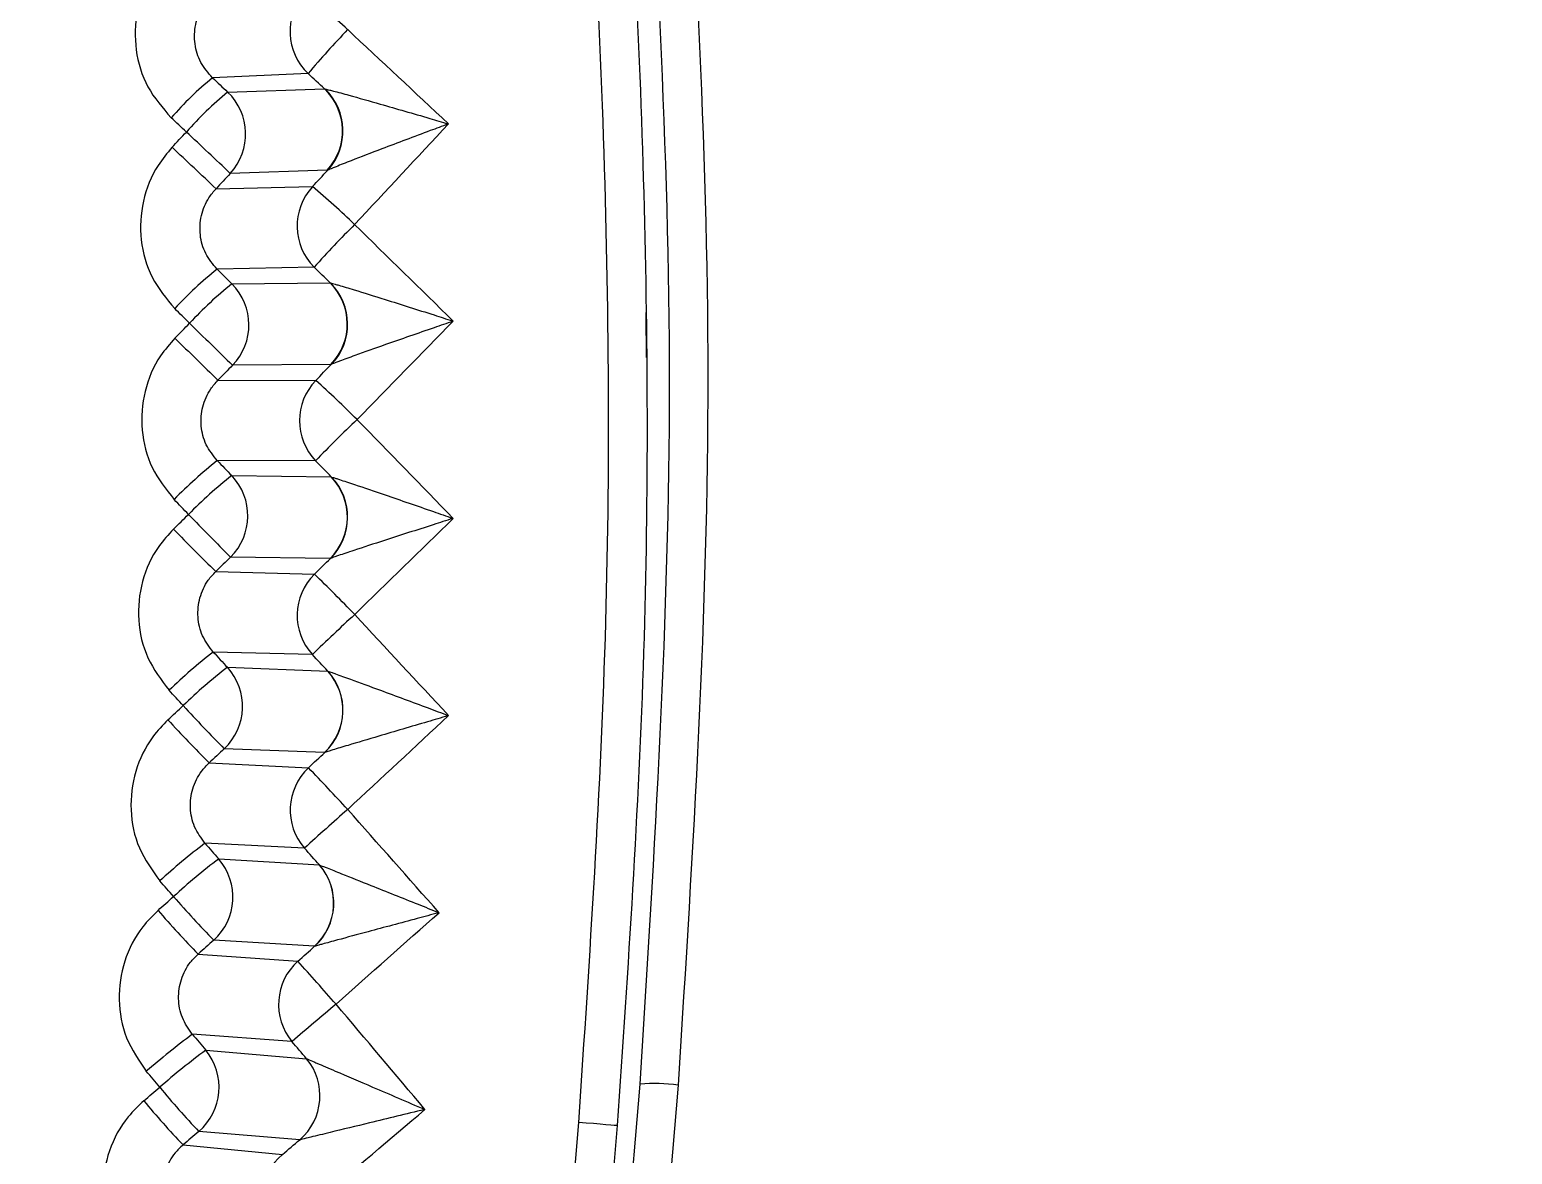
# Model space of a CAD drawing. Extents: x 14.8 to 109.8, y 1.6 to 86.6.
# Drawn here: x 76.355 to 77.124, y 35.076 to 35.66 of the extents above; entities that cross this region are included whole.
import ezdxf

# ---------------------------------------------------------------- set-up
doc = ezdxf.new("R2010")
doc.units = 0
doc.header["$MEASUREMENT"] = 0
doc.layers.add('OBJECT', color=7, linetype='CONTINUOUS')

msp = doc.modelspace()

# ---------------------------------------------------------------- linework, layer by layer
at = {"layer": 'OBJECT'}
for p, q in [((76.49923, 35.63715), (76.44967, 35.63496)), ((76.45751, 35.62755), (76.50775, 35.62919)), ((76.50775, 35.62919), (76.50802, 35.62912)), ((76.50913, 35.58695), (76.45889, 35.58531)), ((76.50947, 35.587), (76.50913, 35.58695)), ((76.45148, 35.57741), (76.5015, 35.57846)), ((76.50238, 35.5367), (76.45202, 35.53564)), ((76.45202, 35.53564), (76.45969, 35.52806)), ((76.45969, 35.52806), (76.51072, 35.52854)), ((76.51072, 35.52854), (76.51093, 35.52848)), ((76.51111, 35.48627), (76.46008, 35.4858)), ((76.51138, 35.4863), (76.51111, 35.48627)), ((76.45251, 35.47807), (76.50322, 35.47796)), ((76.50312, 35.43619), (76.45215, 35.4363)), ((76.45964, 35.42855), (76.51127, 35.42783)), ((76.51127, 35.42783), (76.51142, 35.42778)), ((76.51068, 35.38557), (76.45905, 35.38629)), ((76.51087, 35.38558), (76.51068, 35.38557)), ((76.45131, 35.37875), (76.50252, 35.37744)), ((76.50145, 35.33568), (76.45005, 35.337)), ((76.45736, 35.32907), (76.5094, 35.32714)), ((76.5094, 35.32714), (76.50949, 35.3271)), ((76.50782, 35.2849), (76.45579, 35.28684)), ((76.50795, 35.2849), (76.50782, 35.2849)), ((76.44788, 35.27948), (76.49941, 35.27696)), ((76.49737, 35.23524), (76.44573, 35.23777)), ((76.45286, 35.22968), (76.50511, 35.22651)), ((76.50511, 35.22651), (76.50516, 35.2265)), ((76.50256, 35.18433), (76.45031, 35.18749)), ((76.50262, 35.18432), (76.50256, 35.18433)), ((76.44224, 35.18032), (76.49389, 35.17659)), ((76.49088, 35.13493), (76.43919, 35.13866)), ((76.44614, 35.13041), (76.49841, 35.12602)), ((76.49488, 35.0839), (76.4426, 35.08829)), ((76.43438, 35.08131), (76.48597, 35.07638))]:
    msp.add_line(p, q, dxfattribs=at)
at = {"layer": 'OBJECT', "flags": 128}
for points in [[(76.44967, 35.63496), (76.45065, 35.63403), (76.45163, 35.63311), (76.45261, 35.63218), (76.45359, 35.63125), (76.45457, 35.63033), (76.45555, 35.6294), (76.45653, 35.62848), (76.45751, 35.62755)], [(76.43609, 35.60681), (76.43511, 35.60774), (76.43413, 35.60866), (76.43315, 35.60959), (76.43217, 35.61052), (76.43118, 35.61145), (76.4302, 35.61237), (76.42922, 35.6133), (76.42824, 35.61423)], [(76.42867, 35.59889), (76.4296, 35.59988), (76.43053, 35.60087), (76.43145, 35.60186), (76.43238, 35.60285), (76.43331, 35.60384), (76.43424, 35.60483), (76.43516, 35.60582), (76.43609, 35.60681)], [(76.45889, 35.58531), (76.45796, 35.58432), (76.45704, 35.58333), (76.45611, 35.58235), (76.45519, 35.58136), (76.45426, 35.58037), (76.45333, 35.57938), (76.45241, 35.5784), (76.45148, 35.57741)], [(76.43777, 35.5076), (76.43681, 35.50855), (76.43585, 35.5095), (76.43489, 35.51045), (76.43393, 35.5114), (76.43297, 35.51235), (76.43201, 35.5133), (76.43105, 35.51425), (76.43009, 35.5152)], [(76.43018, 35.49986), (76.43113, 35.50083), (76.43208, 35.5018), (76.43303, 35.50276), (76.43398, 35.50373), (76.43492, 35.5047), (76.43587, 35.50567), (76.43682, 35.50663), (76.43777, 35.5076)], [(76.46008, 35.4858), (76.45914, 35.48483), (76.45819, 35.48387), (76.45724, 35.4829), (76.45629, 35.48194), (76.45535, 35.48097), (76.4544, 35.48), (76.45345, 35.47904), (76.45251, 35.47807)], [(76.45215, 35.4363), (76.45309, 35.43533), (76.45402, 35.43437), (76.45496, 35.4334), (76.45589, 35.43243), (76.45683, 35.43146), (76.45777, 35.43049), (76.4587, 35.42952), (76.45964, 35.42855)], [(76.43723, 35.40839), (76.43629, 35.40936), (76.43535, 35.41033), (76.43442, 35.4113), (76.43348, 35.41227), (76.43254, 35.41324), (76.4316, 35.41421), (76.43066, 35.41519), (76.42973, 35.41616)], [(76.42947, 35.40083), (76.43044, 35.40178), (76.43141, 35.40272), (76.43238, 35.40367), (76.43335, 35.40461), (76.43432, 35.40555), (76.43529, 35.4065), (76.43626, 35.40744), (76.43723, 35.40839)], [(76.45905, 35.38629), (76.45808, 35.38535), (76.45711, 35.3844), (76.45615, 35.38346), (76.45518, 35.38252), (76.45421, 35.38158), (76.45324, 35.38063), (76.45227, 35.37969), (76.45131, 35.37875)], [(76.45005, 35.337), (76.45097, 35.33601), (76.45188, 35.33502), (76.45279, 35.33403), (76.45371, 35.33304), (76.45462, 35.33205), (76.45553, 35.33105), (76.45645, 35.33006), (76.45736, 35.32907)], [(76.43447, 35.30922), (76.43355, 35.31021), (76.43264, 35.3112), (76.43172, 35.3122), (76.43081, 35.31319), (76.42989, 35.31418), (76.42898, 35.31517), (76.42806, 35.31617), (76.42714, 35.31716)], [(76.42655, 35.30185), (76.42754, 35.30277), (76.42853, 35.30369), (76.42952, 35.30461), (76.43051, 35.30553), (76.4315, 35.30646), (76.43249, 35.30738), (76.43348, 35.3083), (76.43447, 35.30922)], [(76.45579, 35.28684), (76.4548, 35.28592), (76.45381, 35.285), (76.45283, 35.28408), (76.45184, 35.28316), (76.45085, 35.28224), (76.44986, 35.28132), (76.44887, 35.2804), (76.44788, 35.27948)], [(76.44573, 35.23777), (76.44662, 35.23676), (76.44752, 35.23574), (76.44841, 35.23473), (76.4493, 35.23372), (76.45019, 35.23271), (76.45108, 35.2317), (76.45197, 35.23069), (76.45286, 35.22968)], [(76.42949, 35.21014), (76.4286, 35.21115), (76.42771, 35.21217), (76.42681, 35.21318), (76.42592, 35.21419), (76.42503, 35.21521), (76.42413, 35.21622), (76.42324, 35.21723), (76.42235, 35.21825)], [(76.42141, 35.20296), (76.42242, 35.20386), (76.42343, 35.20475), (76.42444, 35.20565), (76.42545, 35.20655), (76.42646, 35.20745), (76.42747, 35.20835), (76.42848, 35.20924), (76.42949, 35.21014)], [(76.45031, 35.18749), (76.4493, 35.18659), (76.44829, 35.1857), (76.44728, 35.1848), (76.44627, 35.1839), (76.44527, 35.18301), (76.44426, 35.18211), (76.44325, 35.18122), (76.44224, 35.18032)], [(76.43919, 35.13866), (76.44006, 35.13763), (76.44093, 35.1366), (76.4418, 35.13557), (76.44267, 35.13453), (76.44354, 35.1335), (76.4444, 35.13247), (76.44527, 35.13144), (76.44614, 35.13041)], [(76.4223, 35.1112), (76.42143, 35.11224), (76.42056, 35.11327), (76.41969, 35.1143), (76.41882, 35.11534), (76.41795, 35.11637), (76.41708, 35.1174), (76.41621, 35.11844), (76.41534, 35.11947)], [(76.41406, 35.10421), (76.41509, 35.10508), (76.41612, 35.10596), (76.41715, 35.10683), (76.41818, 35.10771), (76.41921, 35.10858), (76.42024, 35.10945), (76.42127, 35.11033), (76.4223, 35.1112)], [(76.57003, 33.90538), (76.5827, 34.05636), (76.59538, 34.20736), (76.60805, 34.35835), (76.62073, 34.50932), (76.6334, 34.66026), (76.64606, 34.81117), (76.65873, 34.96202), (76.67138, 35.11282)], [(76.69112, 35.11228), (76.67842, 34.96097), (76.66571, 34.8096), (76.653, 34.65817), (76.64029, 34.50671), (76.62757, 34.35522), (76.61486, 34.20371), (76.60214, 34.0522), (76.58942, 33.90069)], [(76.56455, 34.19876), (76.57393, 34.31046), (76.58331, 34.42218), (76.59269, 34.53393), (76.60207, 34.64571), (76.61145, 34.75751), (76.62084, 34.86932), (76.63022, 34.98114), (76.63961, 35.09296)], [(76.65954, 35.09129), (76.65916, 35.09132), (76.65802, 35.09142), (76.65618, 35.09157), (76.6537, 35.09178), (76.65068, 35.09203), (76.64724, 35.09232), (76.6435, 35.09263), (76.63961, 35.09296)], [(76.4426, 35.08829), (76.44158, 35.08742), (76.44055, 35.08655), (76.43952, 35.08567), (76.43849, 35.0848), (76.43746, 35.08393), (76.43644, 35.08306), (76.43541, 35.08218), (76.43438, 35.08131)], [(76.65954, 35.09129), (76.65014, 34.97931), (76.64074, 34.86733), (76.63134, 34.75536), (76.62195, 34.64341), (76.61255, 34.53147), (76.60316, 34.41956), (76.59376, 34.30768), (76.58438, 34.19583)]]:
    msp.add_lwpolyline(points, dxfattribs=at)
at = {"layer": 'OBJECT'}
for centre, radius, start, end in [((76.93432, 35.06822), 1.37798, 350.02997, 254.03546), ((76.93432, 35.06822), 1.37409, 355.20183, 247.11799), ((76.93432, 35.06822), 1.37405, 283.28567, 247.11799), ((76.93432, 35.06822), 1.34506, 111.75039, 238.65327), ((76.52003, 35.65898), 0.03015, 138.69587, 226.37467), ((76.28618, 35.40707), 0.34422, 47.27131, 52.15216), ((76.85744, 35.33512), 0.46855, 136.11543, 139.86413), ((76.56752, 35.49166), 0.18553, 129.4336, 138.65228), ((76.57739, 35.48235), 0.18829, 129.54256, 138.62537), ((76.4367, 35.60573), 0.03015, 317.37639, 46.36057), ((76.48694, 35.60737), 0.03015, 317.37703, 46.35993), ((76.48711, 35.60732), 0.03022, 317.74295, 46.20336), ((74.53897, 33.5723), 2.78178, 46.35597, 47.00137), ((74.0266, 33.02543), 3.52032, 46.46295, 46.97294), ((76.52368, 35.55803), 0.03015, 137.3628, 225.04106), ((76.22591, 35.24952), 0.42913, 46.11614, 50.04242), ((76.91376, 35.16713), 0.553, 134.9047, 138.06512), ((76.58119, 35.37508), 0.20607, 128.81687, 137.16087), ((76.59128, 35.36512), 0.20944, 128.92501, 137.1343), ((76.43838, 35.50673), 0.03015, 316.04296, 45.02753), ((76.4894, 35.5072), 0.03015, 316.04341, 45.02707), ((76.48953, 35.50715), 0.03021, 316.33279, 44.9032), ((79.42213, 38.53915), 4.25402, 225.44952, 225.8697), ((78.698, 37.80138), 3.2311, 225.42244, 225.97564), ((76.52492, 35.45702), 0.03015, 136.02914, 223.70772), ((76.12528, 35.05889), 0.56432, 44.9595, 47.9546), ((76.99933, 34.96085), 0.68715, 133.69957, 136.23074), ((76.5957, 35.25399), 0.23205, 128.21506, 135.66364), ((76.60614, 35.2432), 0.23626, 128.32247, 135.63778), ((76.43783, 35.40772), 0.03015, 314.71057, 43.69323), ((76.48946, 35.407), 0.03015, 314.71037, 43.69341), ((76.48955, 35.40696), 0.03019, 314.92483, 43.60255), ((77.30853, 36.2469), 1.20924, 223.90129, 225.37278), ((77.23061, 36.17115), 1.1114, 223.8763, 225.47737), ((76.52373, 35.35601), 0.03015, 134.6951, 222.37463), ((75.93947, 34.79654), 0.80899, 43.79722, 45.89362), ((77.15236, 34.67009), 0.93096, 132.50139, 134.36093), ((76.61248, 35.1263), 0.26604, 127.62897, 134.15898), ((76.62356, 35.11431), 0.27156, 127.73582, 134.13287), ((76.43508, 35.30876), 0.03015, 313.3768, 42.36023), ((76.48711, 35.30682), 0.03015, 313.37691, 42.36012), ((76.48717, 35.30679), 0.03018, 313.51856, 42.30075), ((76.95828, 35.78688), 0.7089, 222.36174, 224.86028), ((76.92428, 35.75531), 0.67333, 222.33553, 224.96614), ((76.52011, 35.25504), 0.03015, 133.36129, 221.04211), ((75.50154, 34.31802), 1.38395, 42.63044, 43.86039), ((77.51258, 34.12563), 1.50396, 131.31007, 132.45594), ((76.634, 34.98846), 0.31241, 127.0582, 132.6469), ((76.64625, 34.97459), 0.3201, 127.16611, 132.62023), ((76.43011, 35.20988), 0.03015, 312.04276, 41.02759), ((76.48236, 35.20672), 0.03015, 312.04276, 41.02759), ((76.48239, 35.2067), 0.03017, 312.11391, 40.99745), ((76.81006, 35.53898), 0.50296, 220.8287, 224.33378), ((76.78854, 35.5199), 0.48502, 220.80388, 224.43871), ((76.51408, 35.15419), 0.03015, 132.02842, 219.70884), ((73.32529, 32.33769), 4.25434, 41.45699, 41.85866), ((79.32832, 31.81477), 4.36743, 130.12461, 130.51749), ((76.66492, 34.83365), 0.37945, 126.50386, 131.12767), ((76.67917, 34.81676), 0.39074, 126.61061, 131.10074), ((76.42294, 35.11115), 0.03015, 310.7091, 39.69477), ((76.47521, 35.10676), 0.03015, 310.71013, 39.69373), ((76.7247, 35.35874), 0.3908, 219.30327, 223.79275), ((76.67888, 35.02461), 0.08852, 82.05029, 94.85714), ((76.70791, 35.34452), 0.3796, 219.27674, 223.8987), ((76.50563, 35.05351), 0.03015, 130.69572, 218.37502)]:
    msp.add_arc(centre, radius, start, end, dxfattribs=at)
for centre, major_axis, ratio, start_param, end_param in [((74.75718, 35.25097), (20.3359, -18.94187), 0.054031, 1.531832, 1.534409), ((74.73674, 35.22916), (20.3385, -18.91195), 0.054008, 1.533897, 1.534318), ((74.21855, 35.29618), (15.06212, 15.98572), 0.068398, 4.793142, 4.796402), ((74.19674, 35.31662), (15.05974, 15.95575), 0.068425, 4.793259, 4.793793), ((74.68427, 35.25709), (19.32577, -18.85857), 0.055611, 1.52719, 1.529843), ((74.66333, 35.23576), (19.32838, -18.82865), 0.055593, 1.529314, 1.529747), ((74.25726, 35.29294), (15.72475, 15.9286), 0.067115, 4.788866, 4.792065), ((74.23594, 35.31387), (15.72236, 15.89863), 0.067136, 4.788982, 4.789505), ((74.61666, 35.26277), (-18.37075, 18.77992), 0.057162, 4.664164, 4.666891), ((74.59523, 35.24193), (-18.37336, 18.74998), 0.057148, 4.666347, 4.666792), ((74.29864, 35.28946), (16.41338, 15.86928), 0.065796, 4.784547, 4.787684), ((74.27781, 35.31089), (16.41099, 15.83931), 0.065811, 4.784662, 4.785175), ((74.55386, 35.26804), (-17.46546, 18.70544), 0.058683, 4.659572, 4.662371), ((74.53195, 35.24771), (-17.46808, 18.67551), 0.058672, 4.661812, 4.662269), ((74.3429, 35.28575), (17.13037, 15.80757), 0.064441, 4.780189, 4.783262), ((74.32257, 35.30765), (17.12798, 15.77761), 0.06445, 4.780302, 4.780803), ((74.49544, 35.27294), (-16.60522, 18.63476), 0.060171, 4.655008, 4.657878), ((74.47307, 35.25313), (-16.60784, 18.60482), 0.060166, 4.657304, 4.657773), ((74.39027, 35.28177), (17.87836, 15.74326), 0.063051, 4.775793, 4.7788), ((74.37046, 35.30414), (17.87597, 15.71329), 0.063056, 4.775904, 4.776395), ((74.44102, 35.27751), (-15.78586, 18.56751), 0.061628, 4.650476, 4.653415), ((74.41819, 35.25822), (-15.78848, 18.53757), 0.061627, 4.652827, 4.653307), ((74.44102, 35.27751), (18.66027, 15.6761), 0.061628, 4.771363, 4.774302), ((74.42173, 35.30034), (18.65787, 15.64613), 0.061627, 4.771471, 4.771951)]:
    msp.add_ellipse(centre, major_axis=major_axis, ratio=ratio, start_param=start_param, end_param=end_param, dxfattribs=at)
for points, knots in [([(73.32565, 35.43863), (73.44571, 35.55571), (73.57092, 35.66553), (73.83069, 35.87191), (73.96525, 35.9685), (74.24326, 36.14909), (74.38676, 36.23304), (74.60898, 36.34908), (74.68432, 36.38614), (74.83581, 36.45614), (74.91214, 36.48917), (75.14284, 36.5825), (75.29894, 36.63702), (75.61567, 36.73086), (75.7763, 36.77019), (76.02068, 36.81772), (76.1027, 36.83166), (76.26791, 36.85567), (76.35119, 36.86576), (76.601, 36.88994), (76.76802, 36.8981), (76.93554, 36.89809)], [0, 0, 0, 0, 0.125, 0.125, 0.25, 0.25, 0.375, 0.375, 0.4375, 0.4375, 0.5, 0.5, 0.625, 0.625, 0.75, 0.75, 0.8125, 0.8125, 0.875, 0.875, 1, 1, 1, 1]), ([(76.63961, 35.09296), (76.64538, 35.17944), (76.65693, 35.35241), (76.65437, 35.61381), (76.63823, 35.87597), (76.61388, 36.05005), (76.6017, 36.13708)], [0, 0, 0, 0, 0.248084, 0.496167, 0.748083, 1, 1, 1, 1]), ([(76.63226, 36.06595), (76.64224, 35.98574), (76.66221, 35.82531), (76.67504, 35.58179), (76.67617, 35.33678), (76.66508, 35.17312), (76.65954, 35.09129)], [0, 0, 0, 0, 0.248345, 0.49669, 0.748345, 1, 1, 1, 1]), ([(76.67138, 35.11282), (76.679, 35.23391), (76.6943, 35.47701), (76.67908, 35.71947), (76.67144, 35.84116)], [0, 0, 0, 0, 0.49813, 1, 1, 1, 1]), ([(76.69118, 35.84481), (76.69883, 35.72333), (76.71417, 35.47948), (76.69882, 35.23499), (76.69112, 35.11228)], [0, 0, 0, 0, 0.498133, 1, 1, 1, 1]), ([(76.42495, 35.69787), (76.42247, 35.69476), (76.41581, 35.68638), (76.40962, 35.66965), (76.40902, 35.64931), (76.41495, 35.62951), (76.42381, 35.61932), (76.42824, 35.61423)], [0, 0, 0, 0, 0.128857, 0.347092, 0.56471, 0.782358, 1, 1, 1, 1]), ([(76.44967, 35.63496), (76.44745, 35.6375), (76.44301, 35.64258), (76.44007, 35.65248), (76.44043, 35.66264), (76.44361, 35.67098), (76.44698, 35.67515), (76.44824, 35.67671)], [0, 0, 0, 0, 0.216854, 0.433661, 0.651078, 0.870161, 1, 1, 1, 1]), ([(76.50802, 35.62912), (76.5087, 35.62898), (76.50975, 35.62876), (76.51385, 35.6277), (76.52224, 35.62541), (76.53919, 35.62061), (76.5568, 35.61551), (76.5687, 35.61201), (76.57192, 35.61106), (76.57202, 35.61103)], [0, 0, 0, 0, 0.079774, 0.123203, 0.264646, 0.507792, 0.86695, 0.995889, 1, 1, 1, 1]), ([(76.57202, 35.61103), (76.57193, 35.61099), (76.56878, 35.60982), (76.55715, 35.60549), (76.53994, 35.59901), (76.52337, 35.59265), (76.51517, 35.58941), (76.51116, 35.58777), (76.51014, 35.5873), (76.50947, 35.587)], [0, 0, 0, 0, 0.004111, 0.133031, 0.492156, 0.735309, 0.876776, 0.920185, 1, 1, 1, 1]), ([(76.42867, 35.59889), (76.42614, 35.59585), (76.41929, 35.58763), (76.41272, 35.57106), (76.41166, 35.55073), (76.41714, 35.53079), (76.42577, 35.52039), (76.43009, 35.5152)], [0, 0, 0, 0, 0.1285022, 0.3466655, 0.5643643, 0.7821865, 1, 1, 1, 1]), ([(76.45202, 35.53564), (76.44986, 35.53823), (76.44553, 35.54342), (76.4428, 35.55339), (76.44338, 35.56354), (76.44674, 35.5718), (76.4502, 35.57589), (76.45148, 35.57741)], [0, 0, 0, 0, 0.21726, 0.434342, 0.651786, 0.870629, 1, 1, 1, 1]), ([(75.6059, 35.53922), (75.58142, 35.45561), (75.54821, 35.3422), (75.52845, 35.16253), (75.52625, 35.00577), (75.55117, 34.80297), (75.61142, 34.59104), (75.71266, 34.37779), (75.84911, 34.18513), (76.01544, 34.0174), (76.20821, 33.88149), (76.39151, 33.79048), (76.51151, 33.75508), (76.55631, 33.74187)], [0, 0, 0, 0, 0.114184, 0.154882, 0.237363, 0.319846, 0.422909, 0.525974, 0.629168, 0.732365, 0.835478, 0.938592, 1, 1, 1, 1]), ([(76.51093, 35.52848), (76.51158, 35.52831), (76.5126, 35.52805), (76.51662, 35.52688), (76.52488, 35.52438), (76.54163, 35.51917), (76.55916, 35.51362), (76.57107, 35.5098), (76.57439, 35.50874), (76.57449, 35.50871)], [0, 0, 0, 0, 0.079126, 0.122517, 0.263159, 0.504639, 0.862005, 0.995894, 1, 1, 1, 1]), ([(76.57449, 35.50871), (76.57439, 35.50867), (76.57109, 35.50754), (76.55927, 35.50345), (76.54186, 35.49737), (76.52524, 35.49148), (76.51704, 35.48849), (76.51304, 35.48699), (76.51203, 35.48657), (76.51138, 35.4863)], [0, 0, 0, 0, 0.004103, 0.137979, 0.495314, 0.736805, 0.877463, 0.920837, 1, 1, 1, 1]), ([(76.67458, 35.50704), (76.67457, 35.50754), (76.67455, 35.50962), (76.67452, 35.51185), (76.6745, 35.51344), (76.6745, 35.51313), (76.6745, 35.51306)], [0, 0, 0, 0, 0.125428, 0.517007, 0.901739, 1, 1, 1, 1]), ([(76.67458, 35.50704), (76.67456, 35.50845), (76.67453, 35.51139), (76.67451, 35.51244), (76.67451, 35.51299)], [0, 0, 0, 0, 0.479069, 1, 1, 1, 1]), ([(76.67474, 35.48981), (76.67472, 35.49212), (76.67468, 35.4969), (76.67462, 35.50295), (76.67459, 35.50591), (76.67458, 35.50704)], [0, 0, 0, 0, 0.368069, 0.757691, 1, 1, 1, 1]), ([(76.43018, 35.49986), (76.42758, 35.49688), (76.42056, 35.48884), (76.41362, 35.47243), (76.41209, 35.45213), (76.41713, 35.43206), (76.42553, 35.42146), (76.42973, 35.41616)], [0, 0, 0, 0, 0.128131, 0.346233, 0.564018, 0.782016, 1, 1, 1, 1]), ([(76.45215, 35.4363), (76.45004, 35.43895), (76.44582, 35.44423), (76.44331, 35.45426), (76.44411, 35.46441), (76.44765, 35.47259), (76.45119, 35.47659), (76.45251, 35.47807)], [0, 0, 0, 0, 0.217652, 0.435012, 0.652497, 0.871119, 1, 1, 1, 1]), ([(76.51142, 35.42778), (76.51205, 35.4276), (76.51303, 35.42731), (76.51697, 35.42603), (76.5251, 35.42332), (76.54161, 35.4177), (76.55906, 35.4117), (76.57098, 35.40757), (76.5744, 35.40638), (76.5745, 35.40635)], [0, 0, 0, 0, 0.07845, 0.121801, 0.26159, 0.501304, 0.856723, 0.995901, 1, 1, 1, 1]), ([(76.42947, 35.40083), (76.42681, 35.39792), (76.41962, 35.39005), (76.41231, 35.37382), (76.41032, 35.35355), (76.4149, 35.33336), (76.42306, 35.32256), (76.42714, 35.31716)], [0, 0, 0, 0, 0.127747, 0.345795, 0.563673, 0.781843, 1, 1, 1, 1]), ([(76.5745, 35.40635), (76.5744, 35.40632), (76.57095, 35.40522), (76.55893, 35.40138), (76.54133, 35.39572), (76.52468, 35.39028), (76.51648, 35.38755), (76.5125, 35.38619), (76.51151, 35.38582), (76.51087, 35.38558)], [0, 0, 0, 0, 0.0041007, 0.1432669, 0.4986636, 0.7383827, 0.8781859, 0.9215225, 1, 1, 1, 1]), ([(76.45005, 35.337), (76.448, 35.33969), (76.44389, 35.34507), (76.4416, 35.35517), (76.44263, 35.36529), (76.44634, 35.37338), (76.44996, 35.3773), (76.45131, 35.37875)], [0, 0, 0, 0, 0.218039, 0.435676, 0.653207, 0.871616, 1, 1, 1, 1]), ([(76.50949, 35.3271), (76.5101, 35.3269), (76.51104, 35.32658), (76.5149, 35.32519), (76.52289, 35.32228), (76.53916, 35.31628), (76.55651, 35.30982), (76.56843, 35.30537), (76.57196, 35.30405), (76.57206, 35.30401)], [0, 0, 0, 0, 0.077754, 0.121051, 0.259949, 0.49779, 0.85112, 0.995909, 1, 1, 1, 1]), ([(76.42655, 35.30185), (76.42383, 35.29901), (76.41648, 35.29132), (76.4088, 35.27527), (76.40634, 35.25505), (76.41047, 35.23473), (76.41839, 35.22374), (76.42235, 35.21825)], [0, 0, 0, 0, 0.127347, 0.34535, 0.563327, 0.781671, 1, 1, 1, 1]), ([(76.57206, 35.30401), (76.57196, 35.30399), (76.56834, 35.30292), (76.55613, 35.29934), (76.53835, 35.2941), (76.52169, 35.28913), (76.5135, 35.28665), (76.50954, 35.28543), (76.50858, 35.28511), (76.50795, 35.2849)], [0, 0, 0, 0, 0.004089, 0.148871, 0.502187, 0.740033, 0.878942, 0.922231, 1, 1, 1, 1]), ([(77.04992, 33.56863), (76.99382, 33.56401), (76.93729, 33.5625), (76.82335, 33.5659), (76.76703, 33.57078), (76.59992, 33.59463), (76.49097, 33.62267), (76.27818, 33.70391), (76.17822, 33.75566), (76.03788, 33.84917), (75.9927, 33.88302), (75.90564, 33.95629), (75.86445, 33.99514), (75.74831, 34.11752), (75.68039, 34.20707), (75.60776, 34.32929), (75.59393, 34.35415), (75.56782, 34.40432), (75.55551, 34.42968), (75.52079, 34.5066), (75.50057, 34.55899), (75.46599, 34.66596), (75.45162, 34.72055), (75.43462, 34.80415), (75.42973, 34.83222), (75.42157, 34.88832), (75.41829, 34.91642), (75.41083, 35.00083), (75.409, 35.05729), (75.4117, 35.17054), (75.41626, 35.22749), (75.42402, 35.28395)], [0, 0, 0, 0, 0.0625, 0.0625, 0.125, 0.125, 0.25, 0.25, 0.375, 0.375, 0.4375, 0.4375, 0.5, 0.5, 0.625, 0.625, 0.65625, 0.65625, 0.6875, 0.6875, 0.75, 0.75, 0.8125, 0.8125, 0.84375, 0.84375, 0.875, 0.875, 0.9375, 0.9375, 1, 1, 1, 1]), ([(76.44573, 35.23777), (76.44374, 35.24051), (76.43975, 35.24598), (76.43767, 35.25613), (76.43892, 35.26624), (76.44281, 35.27424), (76.44651, 35.27807), (76.44788, 35.27948)], [0, 0, 0, 0, 0.218424, 0.436339, 0.653929, 0.872136, 1, 1, 1, 1]), ([(76.50516, 35.2265), (76.50574, 35.22627), (76.50665, 35.22592), (76.51041, 35.22444), (76.51826, 35.22133), (76.53426, 35.21494), (76.55151, 35.20804), (76.56343, 35.20326), (76.56707, 35.2018), (76.56717, 35.20176)], [0, 0, 0, 0, 0.077033, 0.120273, 0.258244, 0.494113, 0.845215, 0.995916, 1, 1, 1, 1]), ([(76.42141, 35.20296), (76.41864, 35.20019), (76.41112, 35.19268), (76.40308, 35.17683), (76.40016, 35.15666), (76.40383, 35.13624), (76.4115, 35.12506), (76.41534, 35.11947)], [0, 0, 0, 0, 0.126924, 0.344892, 0.562973, 0.781497, 1, 1, 1, 1]), ([(76.56717, 35.20176), (76.56707, 35.20174), (76.56327, 35.20072), (76.55087, 35.1974), (76.53291, 35.19258), (76.51626, 35.18808), (76.50809, 35.18585), (76.50417, 35.18477), (76.50323, 35.1845), (76.50262, 35.18432)], [0, 0, 0, 0, 0.004084, 0.154781, 0.505874, 0.741746, 0.879724, 0.922959, 1, 1, 1, 1]), ([(76.43919, 35.13866), (76.43726, 35.14145), (76.43339, 35.14702), (76.43153, 35.15722), (76.433, 35.1673), (76.43706, 35.17521), (76.44085, 35.17894), (76.44224, 35.18032)], [0, 0, 0, 0, 0.218801, 0.4370038, 0.6546648, 0.8726786, 1, 1, 1, 1]), ([(76.49841, 35.12602), (76.49863, 35.12593), (76.49939, 35.1256), (76.50153, 35.12468), (76.50609, 35.12272), (76.51572, 35.11858), (76.53465, 35.11046), (76.55064, 35.1036), (76.55973, 35.0997), (76.55983, 35.09966)], [0, 0, 0, 0, 0.03597, 0.128876, 0.153431, 0.317764, 0.610662, 0.995919, 1, 1, 1, 1]), ([(76.41406, 35.10421), (76.41124, 35.10152), (76.40356, 35.09419), (76.39516, 35.07854), (76.39178, 35.05843), (76.39499, 35.03792), (76.40241, 35.02656), (76.40613, 35.02088)], [0, 0, 0, 0, 0.12648, 0.344421, 0.562615, 0.781319, 1, 1, 1, 1]), ([(76.55983, 35.09966), (76.55973, 35.09963), (76.55011, 35.09731), (76.5332, 35.09321), (76.51319, 35.08836), (76.503, 35.08588), (76.49817, 35.08471), (76.49591, 35.08416), (76.4951, 35.08396), (76.49488, 35.0839)], [0, 0, 0, 0, 0.004081, 0.38934, 0.682236, 0.846571, 0.871124, 0.96403, 1, 1, 1, 1]), ([(76.43438, 35.08131), (76.43296, 35.07997), (76.4291, 35.07633), (76.42487, 35.06852), (76.42318, 35.05847), (76.42482, 35.04822), (76.42856, 35.04256), (76.43044, 35.03973)], [0, 0, 0, 0, 0.126753, 0.3445827, 0.5623237, 0.7808144, 1, 1, 1, 1])]:
    msp.add_open_spline(points, degree=3, knots=knots, dxfattribs=at)

doc.saveas('drawing.dxf')
